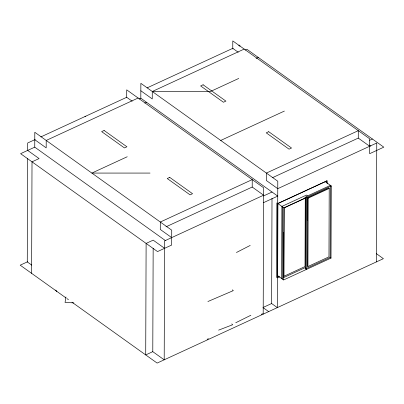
<?xml version="1.0" encoding="UTF-8"?>
<svg xmlns="http://www.w3.org/2000/svg" width="404" height="404" viewBox="0 0 404 404"><rect width="100%" height="100%" fill="white"/><g stroke="black" fill="none" stroke-linecap="round" stroke-linejoin="round"><path stroke-width="0.61" d="M27.649 158.464L27.27 261.918L31.734 265.11M31.608 273.336L32.017 161.832L39.087 158.57L27.674 150.409L27.704 142.976L35.143 139.542M34.749 147.147L34.8 132.28L171.725 230.184L171.67 245.051L157.53 251.576L20.604 153.672L34.749 147.147L165.539 240.668M132.153 101.197L126.694 97.293L126.725 89.86L263.645 187.764L263.186 314.14M140.809 98.323L140.865 83.335L277.79 181.239L277.331 307.611L271.624 303.535L272.008 198.329M244.198 49.076L152.278 91.496L152.247 98.93L140.839 90.769M171.695 237.618L160.287 229.457L160.312 222.023L252.237 179.603L252.212 187.042L263.62 195.198L164.625 240.88L164.196 359.818L152.783 351.662L153.161 248.344M232.76 48.97L232.79 40.92L369.711 138.819L369.66 153.687L383.8 147.162L246.874 49.258L245.178 50.04M239.83 46.349L239.835 45.086L238.688 45.617M277.912 203.555L277.649 275.659L283.638 279.947L331.012 258.085L331.275 185.976L325.286 181.694L277.912 203.555L283.901 207.838L283.638 279.947M281.639 278.518L281.901 206.409L306.474 195.071L307.328 195.682M282.497 279.129L282.76 207.02M283.573 232.547L283.416 275.841L283.987 276.25L305.02 266.544L305.272 198.152L304.702 197.743M283.987 276.25L284.234 207.858L305.272 198.152M330.421 185.365L305.848 196.703L306.702 197.314L306.439 269.423L305.586 268.811L305.843 197.329M307.242 220.135L307.323 197.561M307.611 197.743L307.358 266.135L307.929 266.544L328.967 256.838L329.215 188.446L328.644 188.037L307.611 197.743L308.181 198.152L307.929 266.544M326.341 182.608L326.346 180.719M327.195 183.85L327.205 180.699L277.71 203.54L276.851 202.929L276.578 277.26L277.437 277.876L279.714 276.826M330.416 185.992L330.159 257.469L305.586 268.811M369.685 146.253L358.272 138.097L358.303 130.664L266.377 173.079L266.352 180.512L277.76 188.673L376.755 142.991L376.326 261.933M65.958 296.97L65.054 302.429L73.836 302.884M236.441 252.495L250.202 245.43M235.764 322.745L250.854 315.261M40.865 136.906L126.694 97.293M147.122 87.87L232.967 48.258M138.133 98.02L46.213 140.441L46.182 147.874L34.774 139.713M139.112 98.985L140.814 98.202L277.735 196.107L263.595 202.631M144.819 103.065L146.516 102.283M256.111 58.423L258.287 57.419M238.734 78.447L210.454 91.496L152.278 91.496M127.21 156.757L91.854 173.074L150.025 173.074M220.736 140.446L284.376 111.08M27.603 261.762L20.2 265.181L65.892 297.849M165.999 226.821L252.212 187.042M272.634 177.614L358.272 138.097M369.67 140.259L372.392 139.001M263.544 195.94L272.028 192.026M283.901 207.838L331.275 185.976M308.181 198.152L329.215 188.446M277.149 276.998L278.856 276.21M283.356 277.725L305.641 267.443M152.783 351.662L145.713 354.924L146.117 243.415L153.187 240.153L164.6 248.314M263.14 307.449L271.624 303.535M207.131 339.299L208.459 338.688M261.226 314.337L262.549 313.726M207.898 301.53L233.33 290.617L232.34 289.86M218.625 330.134L232.699 324.725L231.765 323.922M84.976 116.549L85.794 116.503L85.683 116.221M369.286 145.102L370.776 146.167M232.76 48.354L238.219 52.252M376.296 253.591L383.396 258.671L157.126 363.08L71.973 302.197M330.017 257.368L331.012 258.085M263.014 307.57L268.594 311.555M66.862 298.546L68.453 299.682M55.757 290.062L56.812 291.602M104.106 130.472L101.631 131.613L124.452 147.93L126.927 146.788L104.106 130.472M203.101 84.79L200.626 85.931L223.447 102.247L225.922 101.106L203.101 84.79M169.715 177.381L167.241 178.528L190.062 194.844L192.536 193.698L169.715 177.381M268.711 131.704L266.236 132.845L289.057 149.162L291.531 148.021L268.711 131.704"/></g></svg>
